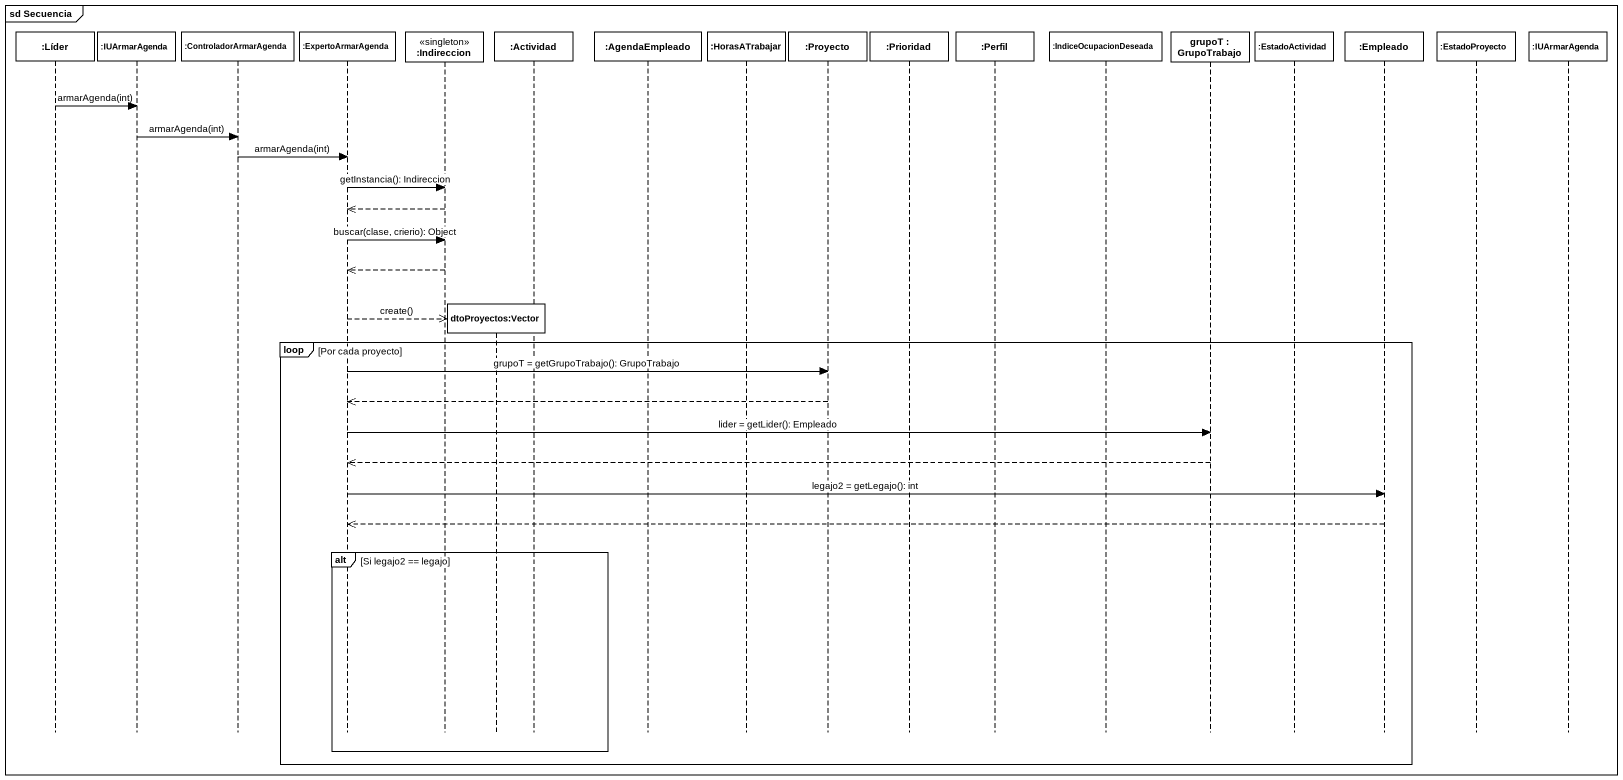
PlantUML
@startuml
mainframe sd Secuencia
hide footbox
participant ":Líder" as Líder
participant ":IUArmarAgenda" as IUArmarAgenda
participant ":ControladorArmarAgenda" as ControladorArmarAgenda
participant ":ExpertoArmarAgenda" as ExpertoArmarAgenda
participant ":Indireccion" as Indireccion <<singleton>>
participant "dtoProyectos:Vector" as dtoProyectos_Vector
participant ":Actividad" as Actividad
participant ":AgendaEmpleado" as AgendaEmpleado
participant ":HorasATrabajar" as HorasATrabajar
participant ":Proyecto" as Proyecto
participant ":Prioridad" as Prioridad
participant ":Perfil" as Perfil
participant ":IndiceOcupacionDeseada" as IndiceOcupacionDeseada
participant "grupoT : GrupoTrabajo" as grupoT
participant ":EstadoActividad" as EstadoActividad
participant ":Empleado" as Empleado
participant ":EstadoProyecto" as EstadoProyecto
participant ":IUArmarAgenda" as IUArmarAgenda_2

Líder -> IUArmarAgenda : armarAgenda(int)
IUArmarAgenda -> ControladorArmarAgenda : armarAgenda(int)
ControladorArmarAgenda -> ExpertoArmarAgenda : armarAgenda(int)
ExpertoArmarAgenda -> Indireccion : getInstancia(): Indireccion
Indireccion -->> ExpertoArmarAgenda
ExpertoArmarAgenda -> Indireccion : buscar(clase, crierio): Object
Indireccion -->> ExpertoArmarAgenda
ExpertoArmarAgenda -->> dtoProyectos_Vector ** : create()
loop Por cada proyecto
  ExpertoArmarAgenda -> Proyecto : grupoT = getGrupoTrabajo(): GrupoTrabajo
  Proyecto -->> ExpertoArmarAgenda
  ExpertoArmarAgenda -> grupoT : lider = getLider(): Empleado
  grupoT -->> ExpertoArmarAgenda
  ExpertoArmarAgenda -> Empleado : legajo2 = getLegajo(): int
  Empleado -->> ExpertoArmarAgenda
  alt Si legajo2 == legajo
  end
end
@enduml
